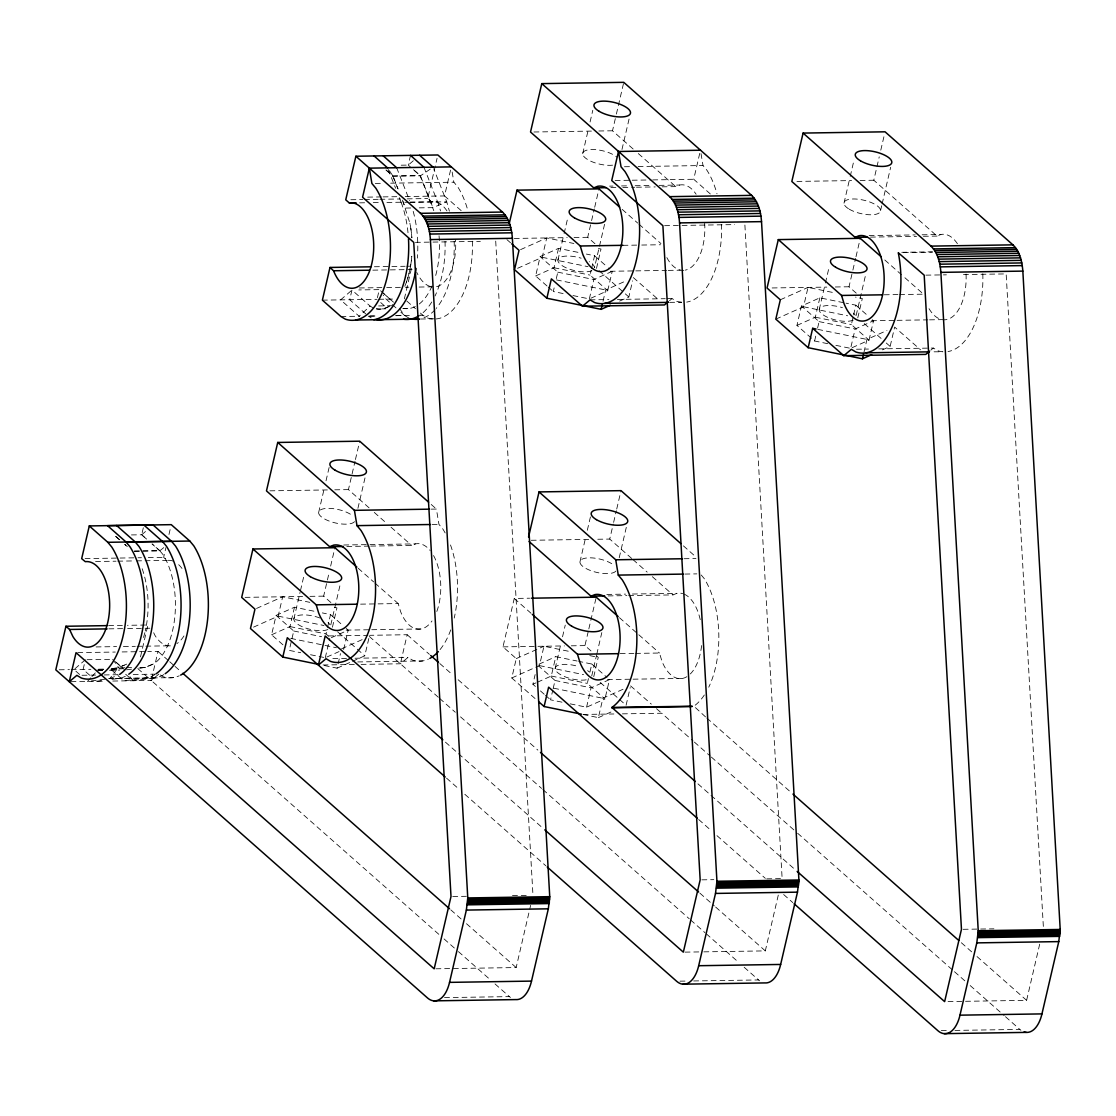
<?xml version="1.0" encoding="UTF-8"?>
<svg xmlns="http://www.w3.org/2000/svg" width="1116" height="1116" viewBox="0 0 1116 1116"><rect width="100%" height="100%" fill="white"/><g stroke="black" fill="none" stroke-linecap="round" stroke-linejoin="round"><path stroke-width="0.75" stroke-dasharray="5 3.75" d="M84.244 664.578L83.128 669.419L91.693 676.98M131.437 534.927L141.704 534.787L146.866 539.335L141.704 534.787L143.936 525.092M140.504 656.85L147.912 625.002L127.419 625.309M173.119 561.111A42.785 22.376 89.1 0 0 167.274 560.399L163.647 557.372L165.935 547.565M168.976 534.48L170.497 527.938M438.811 934.301L151.246 680.439L158.012 651.395L147.758 651.549M282.934 644.811L271.579 634.795L276.098 615.418L294.484 607.216L315.772 611.568M253.541 627.136L278.149 616.144L282.669 596.781L309.802 602.333M271.579 634.795L289.965 626.578L294.484 607.216M293.843 619.059L300.065 592.331M300.455 590.671L304.347 573.973M318.646 512.523L324.463 487.497M326.012 480.829L329.122 467.478M276.098 615.418L293.745 631L289.239 650.377L300.706 652.721M377.403 297.693L379.287 289.616L358.794 289.937M410.521 155.389L408.261 165.084L412.181 168.544M330.894 602.542L323.654 596.139L329.094 572.773M330.643 566.091L334.912 547.719M369.089 507.85L348.443 489.617L355.041 461.229M355.432 459.555L359.701 441.197M328.536 636.176L326.012 633.944L327.141 629.103M327.518 627.485L330.517 614.581L322.329 612.907M404.355 298.879L411.971 266.18L406.838 266.25M446.972 210.924A42.785 22.376 89.1 0 0 436.272 201.968L431.334 201.759L427.707 198.55L437.067 158.319M330.796 624.862L340.519 583.11M357.915 508.324L365.295 476.644M325.272 657.743L329.778 638.38M332.429 627.248L336.934 607.885L331.857 606.839M461.173 210.617L444.545 195.942L450.557 170.12M354.288 664.494L321.84 664.996L337.088 668.177L340.478 653.641M343.658 649.526L348.164 630.163L344.384 626.829M352.475 661.3L364.779 655.803L368.922 638.045M438.309 697.249L400.393 663.783L407.159 634.725L369.591 635.311M546.993 285.975L535.638 275.945L540.144 256.582L558.53 248.366L579.832 252.718M517.601 268.3L542.209 257.308L546.714 237.945L573.861 243.483M535.638 275.945L554.024 267.742L558.53 248.366M557.902 260.209L563.733 235.169M564.124 233.495L568.016 216.797M582.692 153.687L588.523 128.661M590.071 121.993L592.791 110.303M563.12 293.55L553.299 291.527L554.792 285.082M556.298 278.623L557.805 272.164L540.144 256.582M594.954 243.706L587.7 237.303L591.201 222.279M591.592 220.605L594.312 208.915M594.702 207.255L598.971 188.883M633.149 149.014L612.503 130.781L615.99 115.743M616.381 114.083L623.76 82.347M535.052 698.532L511.77 677.97L516.276 658.607L502.981 646.875L514.253 598.441L529.612 598.204M590.866 298.223L607.718 290.69L590.071 275.108L591.187 270.267M591.564 268.649L594.577 255.745L586.388 254.071M604.565 224.274L594.465 267.687A18.707 6.849 13.1 0 0 589.262 261.674M621.975 149.488L629.354 117.808M589.332 298.907L593.838 279.53L612.224 271.327L608.443 267.979M596.488 268.412L600.994 249.035L597.604 248.352M603.031 301.264L605.653 289.965L625.658 281.037M607.718 290.69L612.224 271.327M535.401 686.48L532.89 684.248L535.136 674.566M511.77 677.97L539.46 665.61L543.966 646.234L571.099 651.786M619.603 301.083L628.838 296.968L632.591 280.827M537.48 682.197L551.276 676.031L555.782 656.668L577.07 661.021M555.154 668.512L560.985 643.472M562.534 636.79L565.254 625.1M579.943 561.976L585.76 536.963M587.323 530.281L590.42 516.945M562.004 702.173L550.537 699.83L552.797 690.148M553.159 688.53L555.043 680.467L538.651 665.987M590.992 650.935L584.951 645.606L588.453 630.582M588.83 628.908L596.223 597.186M631.684 558.446L609.741 539.07L613.242 524.046M613.619 522.372L616.339 510.682M616.73 509.022L621.012 490.649M710.334 193.961L693.706 179.271L699.704 153.45M435.896 968.8L516.164 967.558L530.63 905.355M570.192 703.847L586.57 707.195L604.956 698.993L587.309 683.41L588.439 678.57M589.945 672.111L591.815 664.034L578.716 661.356M591.717 675.989L596.376 655.957M596.767 654.283L601.817 632.577M619.213 557.791L626.592 526.096M586.57 707.195L591.089 687.833L609.476 679.616L604.956 698.993M593.74 676.701L598.246 657.338L595.818 655.204M583.124 714.505L598.385 717.63L602.905 698.267L624.444 688.642M626.09 705.27L630.219 687.512M827.695 343.672L814.596 340.994L796.95 325.412L801.455 306.035L819.842 297.832L844.407 302.854M775.815 319.134L803.52 306.761L808.026 287.398L833.471 292.601M796.95 325.412L815.336 317.195L819.842 297.832M819.214 309.676L825.031 284.622M825.422 282.962L829.314 266.264M844.003 203.14L849.82 178.114M850.211 176.454L854.089 159.769M814.596 340.994L816.103 334.535M817.596 328.076L819.102 321.617L801.455 306.035M856.251 293.159L849.011 286.77L852.498 271.732M852.889 270.072L855.609 258.382M856 256.708L860.269 238.336M957.416 243.72A42.785 22.376 89.1 0 0 940.872 234.499L937.049 236.076L873.8 180.234L879.241 156.854M880.789 150.172L884.29 135.148M852.164 347.676L869.015 340.157L851.368 324.575L853.252 316.498M853.628 314.879L855.874 305.198L846.054 303.189M856.153 315.479L865.877 273.741M880.566 210.617L881.724 205.623M882.114 203.949L890.652 167.261M851.006 346.755L855.135 328.997L873.521 320.78L869.741 317.446M857.785 317.865L862.305 298.502L855.512 297.107M863.951 352.335L866.951 339.431L886.955 330.489M869.015 340.157L873.521 320.78M882.449 349.866L890.136 346.42L894.655 327.058L920.574 349.838M703.833 951.85L765.311 950.888L778.605 893.735M948.056 1001.568L1026.608 1000.355L1040.307 941.513M163.829 674.594A74.814 39.116 89.1 0 1 155.263 677.9L109.828 678.57L118.045 667.8L125.285 664.704M90.828 677.775L87.48 681.43L106.383 679.016M91.944 676.561L97.524 670.465L102.644 670.381M373.567 308.156L370.08 306.063L359.171 316.26L340.617 299.883L351.986 290.062M413.339 160.732L408.289 165.098L398.021 165.238M141.704 534.787L146.754 530.421M85.374 659.723L74.019 669.558L80.143 674.957M112.786 681.053L151.246 680.439L158.835 674.092M669.516 300.706L672.055 298.586L676.491 301.25A74.814 39.13 89.1 0 0 681.583 302.31M361.124 664.383L400.393 663.783L407.996 657.422L412.432 660.086A74.814 39.13 89.1 0 0 428.405 659.138M930.814 350.159L933.353 348.053L937.789 350.703A74.814 39.13 89.1 0 0 942.894 351.777L930.925 351.819M140.239 668.052L145.373 667.382L154.05 663.699A64.031 33.48 89.1 0 0 175.031 614.637A64.031 33.48 89.1 0 0 162.908 554.471L159.811 550.746L141.034 551.039L159.825 550.788L163.759 547.635M430.302 169.102L420.439 175.826L393.111 176.272L385.829 169.827M520.572 249.621L546.714 237.945M780.321 299.772L808.026 287.398M256.513 608.457L282.669 596.781M331.312 637.696L348.164 630.163M341.594 648.801L363.132 639.189M326.807 657.059L339.069 651.591M337.088 668.177L350.94 661.983M516.276 658.607L543.966 646.234M538.93 664.201L555.782 656.668M532.89 684.248L535.945 682.88M598.385 717.63L612.238 711.45M126.722 664.118L118.045 667.8L111.209 668.693M109.828 678.57L118.254 674.999M138.942 668.065L145.387 667.368L154.05 663.671M419.253 207.855L432.938 207.646L446.735 201.815L433.733 168.753M662.095 186.832L675.752 186.623L679.574 185.047A42.785 22.376 89.1 0 1 696.119 194.254M370.707 546.087L411.692 545.459L415.515 543.883A42.785 22.376 89.1 0 1 430.134 550.481M628.601 595.595L672.99 594.912L676.826 593.349A42.785 22.376 89.1 0 1 682.657 593.6M99.24 670.242L102.658 669.795M126.568 669.809L131.702 669.14M96.604 681.29L103.439 680.411M112.005 679.323L118.854 678.444A74.814 39.13 89.1 0 0 127.405 675.124M125.676 674.259L133.027 680.732L155.263 677.9M98.738 669.907L105.169 669.195M111.614 668.498L124.88 667.703M369.27 316.093L377.682 315.954M396.194 315.647L404.62 315.507L409.14 318.213M109.48 670.27L119.733 670.102M533.936 131.995L592.01 131.088M598.832 130.99L612.503 130.781M624.458 166.744L631.293 166.647M638.115 166.535L703.01 165.531L706.972 170.288A74.814 39.13 89.1 0 1 717.002 193.835M386.164 170.12L392.679 175.882L420.007 175.463L433.789 210.673M375.311 183.415L383.848 183.275M390.67 183.177L453.863 182.201L457.811 186.944A74.814 39.13 89.1 0 1 467.855 210.506M615.139 180.485L630.512 180.248M632.214 180.22L651.005 179.941M652.707 179.913L693.706 179.271M796.95 181.42L851.592 180.583M860.129 180.443L873.8 180.234M609.559 186.135L612.977 186.079M621.514 185.94L628.35 185.842M635.171 185.73L652.26 185.465M659.082 185.368L679.574 185.047M610.857 187.614L615.976 187.544M622.812 187.432L634.767 187.251M636.469 187.223L655.259 186.93M367.694 197.127L381.365 196.918M383.067 196.89L396.738 196.681M405.275 196.542L444.545 195.942M350.856 199.736L362.812 199.555M364.514 199.527L378.185 199.318M379.886 199.29L400.379 198.969M407.214 198.871L427.707 198.55M359.603 202.861L364.723 202.777M373.26 202.652L380.096 202.54M386.931 202.442L404.006 202.177M410.228 202.191L437.556 201.773A74.814 39.13 89.1 0 1 440.527 210.924M410.744 207.994L405.596 208.064L403.015 201.619M664.606 225.683L734.621 224.595M514.267 238.447L567.207 237.624M574.043 237.513L587.7 237.303M415.445 242.353L480.34 241.349M869.155 235.615L915.26 234.904M922.095 234.792L940.872 234.499M870.452 237.108L916.557 236.397M923.392 236.285L937.049 236.076M622.951 245.325L640.026 245.074M641.742 245.046L660.519 244.753M901.77 252.3L932.502 251.825M903.388 252.648L932.418 252.202M374.39 266.752L405.136 266.278M372.828 270.156L412.111 269.542M610.201 271.272L634.111 270.909M635.813 270.881L666.559 270.407M668.261 270.379L680.216 270.198M925.903 275.15L946.396 274.829M963.471 274.564L1006.158 273.908L1043.432 928.066M359.338 287.97L384.95 287.579M386.666 287.551L403.741 287.286M405.443 287.258L408.861 287.203M419.114 287.049L436.189 286.784A42.785 22.376 89.1 0 0 455.509 239.647M772.16 287.956L826.803 287.105M835.34 286.979L849.011 286.77M322.385 300.148L377.027 299.311M378.743 299.283L394.115 299.046M884.249 294.791L897.92 294.582M899.622 294.554L923.532 294.178L902.872 275.945M590.071 299.855L608.862 299.562M617.399 299.437L665.22 298.697M666.922 298.669L672.055 298.586M378.617 305.937L394.018 305.714M669.628 302.366L681.583 302.185M382.3 308.867L385.731 308.839M402.792 308.56L409.642 308.462M340.924 316.526L359.715 316.233M369.954 316.065L378.491 315.94M395.58 315.675L412.655 315.409M419.476 315.312L422.894 315.256L427.344 317.907A74.814 39.13 89.1 0 0 472.361 240.972M420.481 319.023L437.556 318.757M871.498 320.738L895.409 320.362M897.111 320.334L927.856 319.86M929.558 319.846L941.513 319.65M856.502 349.238L868.457 349.057M878.697 348.889L933.353 348.053M269.877 490.831L327.951 489.924M334.772 489.826L348.443 489.617M431.278 509.133L436.398 509.063L438.951 524.367L442.913 529.124A74.814 39.13 89.1 0 1 445.214 533.057M432.129 524.478L438.951 524.367M531.188 540.284L589.248 539.391M597.785 539.251L609.741 539.07M343.798 544.999L415.515 543.883M346.797 546.463L369.005 546.115M85.095 558.586L136.319 557.791M138.035 557.763L141.453 557.721M148.275 557.609L163.647 557.372M95.558 561.515L116.05 561.195M117.752 561.167L134.827 560.902M136.543 560.874L143.364 560.762M145.08 560.748L167.274 560.399M684.038 558.725L695.993 558.544M684.889 574.07L696.844 573.875M245.088 597.353L303.161 596.46M309.983 596.349L323.654 596.139M606.797 594.423L625.588 594.13M632.423 594.033L676.826 593.349M608.108 595.916L626.885 595.623M360.608 604.147L398.175 603.561L400.616 611.666A42.785 22.376 89.1 0 0 431.99 620.956M108.629 625.602L125.717 625.337M108.838 628.852L125.927 628.587M127.629 628.573L149.837 628.224M346.141 630.121L370.052 629.745M371.754 629.717L421.276 628.95M328.606 635.939L367.875 635.339M96.088 646.931L116.58 646.61M123.402 646.513L135.357 646.331M137.073 646.303L171.222 645.773A42.785 22.376 89.1 0 1 154.887 635.283L153.548 632.451M77.743 652.637L115.311 652.051M122.146 651.939L146.056 651.577M502.981 646.875L564.459 645.913M571.294 645.815L584.951 645.606M87.09 659.709L111 659.333M620.203 653.627L633.86 653.418M635.562 653.39L659.472 653.027L661.914 661.118A42.785 22.376 89.1 0 0 688.223 675.78M332.847 658.593L346.518 658.384M355.055 658.245L407.996 657.422M357.748 661.941L422.643 660.937M126.596 667.661L131.716 667.591M140.253 667.438L145.373 667.382M59.218 669.795L69.457 669.628M71.173 669.614L90.884 669.307M98.487 669.182L105.323 669.084M111.126 668.986L122.397 668.819M97.12 670.088L102.254 670.005M110.791 669.865L119.328 669.74M81.998 675.278L95.655 675.068M104.193 674.943L117.85 674.72M133.222 674.482L155.431 674.148M108.601 678.612L173.496 677.607M70.978 681.681L105.141 681.165M607.439 679.574L631.349 679.212M633.065 679.184L682.587 678.416M583.138 714.449L613.884 713.975M622.421 713.849L661.704 713.236L693.064 740.926M701.866 879.84L713.822 879.659M766.762 878.85L782.135 878.599L744.86 224.442M452.719 896.511L466.376 896.301M512.481 895.59L527.854 895.353M963.164 929.307L993.91 928.833M685.043 952.129L702.117 951.878M679.993 981.159L686.828 981.062M693.65 980.95L758.545 979.946A32.057 16.768 89.1 0 0 760.61 981.466M444.503 997.62L509.398 996.616A32.057 16.768 89.1 0 0 511.463 998.136M941.29 1030.626L948.126 1030.514M954.961 1030.417L1019.843 1029.412A32.057 16.768 89.1 0 0 1021.907 1030.933M399.291 197.644L401.146 202.345L407.898 202.261M409.586 202.247L446.735 201.815L449.385 211.161M803.52 306.761L847.616 315.786M542.209 257.308L588.006 266.668M815.336 317.195L851.368 324.575M819.102 321.617L855.135 328.997M554.024 267.742L590.071 275.108M557.805 272.164L593.838 279.53M817.763 329.359L866.951 339.431M556.466 279.907L605.653 289.965M835.884 345.346L850.629 348.359M572.954 295.559L587.7 298.572M589.764 655.608L598.246 657.338M539.46 665.61L583.556 674.622M278.149 616.144L323.947 625.518M551.276 676.031L587.309 683.41M555.043 680.467L591.089 687.833M289.965 626.578L326.012 633.944M293.745 631L321.589 636.692M553.703 688.209L602.905 698.267M290.718 638.394L336.516 647.768M310.527 654.729L323.64 657.408M368.252 316.093L371.21 317.865M160.327 674.971L163.285 676.756A74.814 39.13 89.1 0 0 179.244 675.794M633.344 277.591L659.277 300.385M630.596 685.894L651.325 704.126M656.515 708.688L661.704 713.236M369.284 636.441L400.393 663.783M137.77 668.582L151.246 680.439M111.67 670.074L123.918 680.872L146.168 678.026A74.814 39.13 89.1 0 0 154.733 674.706M884.807 260L901.588 274.815M855.874 305.198L868.485 316.33M864.258 323.584L881.082 338.427M886.257 343.003L890.136 346.42M638.31 153.562L675.752 186.623M622.212 209.389L637.696 223.074M638.994 224.204L660.937 243.581M594.577 255.745L607.188 266.877M599.083 270.7L628.838 296.968M506.943 239.633L510.57 242.842M548.249 287.077L553.299 291.527M414.357 170.469L420.439 175.826L432.938 207.646M406.824 301.069L415.487 308.7M420.425 313.066L422.894 315.256M380.737 302.576L386.917 308.03M365.783 313.917L349.713 299.73L351.959 290.048L370.107 306.077M632.981 559.59L647.182 572.117M652.344 576.679L672.99 594.912M619.45 617.692L637.529 633.651M638.812 634.781L659.472 653.027M705.535 716.904L693.873 706.177A74.814 39.13 89.1 0 0 704.615 694.57M706.833 718.062L790.365 791.802M961.35 942.741L971.785 951.962M977.016 956.565L1026.608 1000.355M694.375 742.084L710.069 755.937M711.366 757.08L796.336 832.09M797.633 833.247L953.19 970.557M954.487 971.715L964.949 980.936M970.181 985.554L1004.163 1015.56M1005.474 1016.718L1019.843 1029.412M591.815 664.034L606.951 677.398M514.253 598.441L531.035 613.27M600.199 682.42L618.32 698.407M619.617 699.551L624.793 704.126M697.96 783.851L709.706 794.229M711.004 795.373L795.847 870.271M374.265 512.411L385.871 522.665M391.046 527.226L411.692 545.459M698.672 819.507L711.743 831.057M716.974 835.661L765.339 878.362M783.641 894.516L792.792 902.593M540.451 690.93L544.231 694.264M545.487 695.38L550.537 699.83M358.152 568.239L373.651 581.91M374.934 583.054L398.175 603.561M407.159 634.725L429.381 654.339M439.844 663.574L452.915 675.11M458.132 679.728L537.87 750.119M699.955 893.205L714.338 905.885M715.635 907.043L765.311 950.888M439.606 698.393L455.3 712.245M460.531 716.863L541.567 788.398M542.878 789.556L689.269 918.789M690.581 919.947L704.949 932.641M706.261 933.785L738.945 962.634M744.163 967.251L758.545 979.946M330.517 614.581L343.128 625.713M337.604 631.823L364.779 655.803M445.437 742.154L457.211 752.533M458.509 753.691L543.478 828.7M446.526 778.131L459.597 789.668M464.828 794.285L545.864 865.821M159.811 550.746L152.041 543.91L159.825 550.788M119.538 539.767L114.362 535.192L119.552 539.781M158.012 651.395L168.46 660.616M169.772 661.774L173.691 665.234M175.003 666.391L181.531 672.167M450.808 909.861L461.257 919.096M466.488 923.713L516.164 967.558M444.042 938.919L457.114 950.455M458.425 951.613L489.785 979.304M495.016 983.921L509.398 996.616M115.311 661.607L124.448 669.656M116.357 662.527L122.425 667.884M413.478 169.702L420.007 175.463M683.41 545.864L696.398 557.372M383.193 293.076L396.138 304.515M380.584 290.76L393.516 302.213M395.999 307.89L386.15 299.186L383.22 295.098M400.923 312.243L404.62 315.507L399.486 308.476M431.208 504.46L436.398 509.063M701.239 575.019L704.21 578.576A74.814 39.13 89.1 0 1 708.744 687.205M129.958 676.715L133.027 680.732M112.702 659.305L119.552 668.861M389.414 170.678L393.111 176.272L398.105 188.995M392.679 175.882L398.496 190.362M423.982 167.316L437.556 201.773M396.668 167.735L409.614 200.629M402.485 200.127L409.907 223.214A64.031 33.48 89.1 0 1 411.874 237.875A64.031 33.48 89.1 0 0 409.879 223.2M388.187 169.451L395.594 188.255M701.029 153.617L703.01 165.531M452.161 171.99L453.863 182.201M495.713 241.112L532.876 893.525M454.17 241.265A74.814 39.13 89.1 0 1 436.133 308.49M435.045 309.732A74.814 39.13 89.1 0 1 420.802 318.771M401.146 202.345A74.814 39.13 89.1 0 1 408.121 233.9M404.801 286.268A64.031 33.48 89.1 0 0 411.79 256.234A64.031 33.48 89.1 0 1 405.945 283.338M439.048 235.783A64.031 33.48 89.1 0 1 435.352 276.67M432.101 285.822A64.031 33.48 89.1 0 1 418.109 304.835M415.347 306.509A64.031 33.48 89.1 0 1 403.769 308.448M142.178 568.741A64.031 33.48 89.1 0 1 145.247 631.014M144.857 632.66A64.031 33.48 89.1 0 1 142.443 640.682M178.686 564.696A42.785 22.376 89.1 0 1 182.703 569.453M183.945 635.939A42.785 22.376 89.1 0 1 176.928 643.583M430.344 286.519A42.785 22.376 89.1 0 1 416.77 272.402M413.199 211.356A74.814 39.13 89.1 0 1 417.342 258.089M445.033 241.391A74.814 39.13 89.1 0 1 435.031 295.991M431.766 301.99A74.814 39.13 89.1 0 1 420.16 314.963M684.108 594.117A42.785 22.376 89.1 0 1 700.402 620.426M701.601 645.578A42.785 22.376 89.1 0 1 690.344 673.938M615.823 571.141A18.707 6.849 13.1 0 1 588.899 569.885A18.707 6.849 13.1 0 1 585.454 558.153A18.707 6.849 13.1 0 1 614.163 565.477M586.207 679.825A18.707 6.849 13.1 0 1 555.712 670.437A18.707 6.849 13.1 0 1 578.367 666.489M587.574 670.632A18.707 6.849 13.1 0 1 589.374 671.999M982.805 273.755A74.814 39.13 89.1 0 1 948 351.554M966.051 274.034A42.785 22.376 89.1 0 1 953.245 316.163A42.785 22.376 89.1 0 1 927.898 306.579M853.21 320.139A18.707 6.849 13.1 0 1 829.565 318.144A18.707 6.849 13.1 0 1 820.386 307.514A18.707 6.849 13.1 0 1 842.427 307.653M853.433 313.164A18.707 6.849 13.1 0 1 855.205 315.214M683.885 270.323A42.785 22.376 89.1 0 1 666.601 257.112M704.656 222.991A42.785 22.376 89.1 0 1 685.336 270.114M721.508 224.302A74.814 39.13 89.1 0 1 686.703 302.101M612.572 165.168A18.707 6.849 13.1 0 1 586.193 158.584A18.707 6.849 13.1 0 1 591.117 149.544A18.707 6.849 13.1 0 1 616.911 157.175M591.912 270.672A18.707 6.849 13.1 0 1 568.267 268.691A18.707 6.849 13.1 0 1 559.088 258.061A18.707 6.849 13.1 0 1 581.129 258.187M433.552 555.559A42.785 22.376 89.1 0 1 436.705 611.777M450.501 544.971A74.814 39.13 89.1 0 1 454.212 618.041M450.738 629.87A74.814 39.13 89.1 0 1 439.425 650.363M354.525 521.674A18.707 6.849 13.1 0 1 327.588 520.433A18.707 6.849 13.1 0 1 324.142 508.687A18.707 6.849 13.1 0 1 352.865 516.01M327.853 629.508A18.707 6.849 13.1 0 1 302.799 626.955A18.707 6.849 13.1 0 1 296.41 616.074A18.707 6.849 13.1 0 1 321.45 618.627M328.062 622.547A18.707 6.849 13.1 0 1 329.848 624.597M139.319 551.067L132.483 551.178L139.333 551.095M127.308 546.603L124.713 544.329L127.322 546.631M376.469 308.881A64.031 33.48 89.1 0 0 390.809 305.268A64.031 33.48 89.1 0 1 376.455 308.867M849.206 209.166A18.707 6.849 13.1 0 0 879.882 212.291A18.707 6.849 13.1 0 0 857.758 199.178A18.707 6.849 13.1 0 0 849.206 209.166"/><path stroke-width="1.5" d="M106.927 625.63L65.942 626.257L55.8 669.851L427.428 997.885A32.057 16.768 89.1 0 0 449.539 982.373L466.362 910.084L467.771 897.934L430.413 239.577C429.702 230.217 427.498 220.089 420.509 213.323L355.878 156.24L345.737 199.82L349.35 203.014L354.302 203.238A42.785 22.376 89.1 0 1 370.693 267.756A42.785 22.376 89.1 0 1 333.558 270.756L330.001 267.449L322.385 300.148L340.924 316.526L345.374 319.176A74.814 39.13 89.1 0 0 387.154 277.131A74.814 39.13 89.1 0 0 375.841 188.213L371.893 183.47L369.34 168.153L451.31 166.884L502.479 212.054C509.468 218.82 511.672 228.947 512.384 238.308L549.742 896.664L548.333 908.815L531.509 981.103A32.057 16.768 89.1 0 1 515.787 999.587L433.817 1000.857M547.175 866.979L676.575 981.215A32.057 16.768 89.1 0 0 698.686 965.717L715.509 893.428L716.932 881.263L679.56 222.907C678.849 213.561 676.659 203.419 669.656 196.653L541.79 83.616L530.519 132.037L593.782 187.879L605.737 187.697M682.964 984.186L764.934 982.917A32.057 16.768 89.1 0 0 780.656 964.447L797.48 892.158L798.903 879.994L761.53 221.638C760.819 212.291 758.629 202.149 751.626 195.384L623.76 82.347L541.79 83.616M794.09 903.751L937.872 1030.682A32.057 16.768 89.1 0 0 959.983 1015.169L976.807 942.88L978.23 930.73L940.872 272.374C940.146 263.013 937.956 252.886 930.953 246.12L803.088 133.083L791.83 181.503L855.079 237.345L867.034 237.164M1024.056 1031.923A32.057 16.768 89.1 0 0 1041.953 1013.9L1058.777 941.611L1060.2 929.461L1022.842 271.104C1022.117 261.744 1019.926 251.616 1012.923 244.85L885.072 131.814L803.088 133.083M180.666 675.082A74.814 39.13 89.1 0 0 207.674 618.808A74.814 39.13 89.1 0 0 193.752 545.78L189.804 541.037L171.264 524.66L89.294 525.929L81.677 558.642L85.304 561.669A42.785 22.376 89.1 0 1 108.629 618.055A42.785 22.376 89.1 0 1 72.903 636.552L69.569 629.466L65.942 626.257M356.869 567.095L334.912 547.719L252.941 548.988L241.684 597.409L254.964 609.141L250.458 628.517L282.808 657.073L318.437 664.355M428.6 502.158L359.701 441.197L277.731 442.452L266.473 490.887L329.722 546.728L343.379 546.505M369.34 168.153L362.574 197.211L413.743 242.381L451.004 896.539L434.18 968.827L76.041 652.665L69.276 681.709L76.865 675.361L81.315 678.012A74.814 39.13 89.1 0 0 123.095 635.967A74.814 39.13 89.1 0 0 111.781 547.049L107.834 542.306L89.294 525.929M282.808 657.073L287.314 637.71L445.214 776.973M509.231 223.549L517.001 190.152L598.971 188.883L619.631 207.116M610.382 305.212L601.147 309.341L546.868 298.237L551.374 278.861L582.482 306.202L664.452 304.947L668.247 301.766M528.552 537.005L539.042 491.919L621.012 490.649L680.802 543.562M700.457 150.228L618.487 151.483L611.721 180.541L662.89 225.711L700.164 879.868L683.341 952.157L544.789 829.844M601.147 309.341L602.277 304.487M581.436 714.17L544.106 706.526L548.626 687.163L697.374 818.363M695.352 781.549L611.903 707.446A74.814 39.13 89.1 0 0 622.24 579.846L618.278 575.103L615.739 559.786L539.042 491.919M880.929 256.568L860.269 238.336L778.298 239.605L767.041 288.026L780.321 299.772L775.815 319.134L808.165 347.69L862.445 358.794L871.68 354.665M808.165 347.69L812.671 328.327L816.075 329.025M862.445 358.794L863.575 353.953M582.482 306.202L590.071 299.855L594.521 302.52A74.814 39.13 89.1 0 0 636.301 260.46A74.814 39.13 89.1 0 0 624.988 171.557L621.04 166.8L618.487 151.483M812.671 328.327L843.78 355.669L851.382 349.308L855.819 351.972A74.814 39.13 89.1 0 0 898.268 252.732L924.188 275.164L961.462 929.335L944.638 1001.624L797.145 871.429M929.558 351.219L925.764 354.4L843.78 355.669M593.782 187.879L597.604 186.316A42.785 22.376 89.1 0 1 621.152 246.134A42.785 22.376 89.1 0 1 582.705 254.099L580.264 245.994L517.001 190.152M855.079 237.345L858.902 235.769A42.785 22.376 89.1 0 1 882.449 295.601A42.785 22.376 89.1 0 1 844.003 303.552L841.562 295.447L778.298 239.605M329.722 546.728L333.544 545.152A42.785 22.376 89.1 0 1 357.092 604.984A42.785 22.376 89.1 0 1 318.646 612.935L316.205 604.83L252.941 548.988M529.054 541.483L591.02 596.181L594.856 594.619A42.785 22.376 89.1 0 1 618.39 654.436A42.785 22.376 89.1 0 1 579.943 662.388L577.502 654.297L532.318 614.4M355.878 156.24L437.849 154.971L451.31 166.884M669.656 196.653L751.626 195.384M349.35 203.014L356.185 202.917M672.209 199.457L754.193 198.188M673.394 201.159L755.365 199.89M674.496 203.042L756.467 201.773M675.501 205.107L757.471 203.837M676.422 207.325L758.392 206.055M420.509 213.323L502.479 212.054M677.231 209.682L759.201 208.413M423.062 216.113L505.032 214.844M677.942 212.166L759.912 210.896M424.247 217.815L506.218 216.546M678.528 214.746L760.498 213.477M425.349 219.713L507.32 218.443M678.988 217.411L760.972 216.141M426.354 221.763L508.324 220.494M427.275 223.981L509.245 222.712M428.084 226.339L510.054 225.069M679.56 222.907L761.53 221.638M428.781 228.822L510.751 227.552M429.381 231.403L511.351 230.133M429.841 234.067L511.812 232.812M430.413 239.577L512.384 238.308M580.264 245.994L622.951 245.325M930.953 246.12L1012.923 244.85M933.52 248.91L1015.49 247.64M934.692 250.612L1016.662 249.342M935.794 252.495L1017.764 251.226M936.812 254.56L1018.782 253.29M937.719 256.778L1019.689 255.508M330.001 267.449L370.986 266.808M938.528 259.135L1020.512 257.866M333.558 270.756L369.41 270.212M939.24 261.618L1021.21 260.349M939.825 264.199L1021.796 262.93M940.3 266.864L1022.27 265.594M940.872 272.374L1022.842 271.104M841.562 295.447L882.547 294.819M604.732 303.371L667.912 302.394M355.586 320.027L419.365 319.064A74.814 39.13 89.1 0 1 414.245 319.288M866.03 352.823L929.223 351.847M277.731 442.452L354.428 510.333L429.576 509.161M354.428 510.333L356.981 525.636L430.413 524.506M107.834 542.306L189.804 541.037M615.739 559.786L682.336 558.753M618.278 575.103L683.173 574.098M591.02 596.181L604.691 595.972M531.328 598.19L596.223 597.186L618.166 616.548M316.205 604.83L357.19 604.202M69.569 629.466L107.136 628.88M577.502 654.297L618.487 653.655M611.903 707.446L692.157 706.205M611.819 707.809L692.073 706.567M716.932 881.263L798.903 879.994M716.89 882.658L798.861 881.403M716.835 884.053L798.805 882.784M716.737 885.434L798.707 884.165M716.612 886.815L798.582 885.546M716.444 888.169L798.414 886.899M715.509 893.428L797.48 892.158M467.771 897.934L549.742 896.664M467.744 899.329L549.714 898.059M467.674 900.724L549.658 899.454M467.59 902.105L549.56 900.835M467.451 903.472L549.435 902.202M467.297 904.839L549.267 903.569M466.362 910.084L548.333 908.815M978.23 930.73L1060.2 929.461M978.202 932.125L1060.172 930.856M978.132 933.52L1060.102 932.251M978.035 934.901L1060.005 933.632M977.909 936.268L1059.879 934.999M977.755 937.635L1059.726 936.366M976.807 942.88L1058.777 941.611M698.686 965.717L780.656 964.447M449.539 982.373L531.509 981.103M959.983 1015.169L1041.953 1013.9M944.262 1033.653L1026.232 1032.384M171.599 541.344L153.073 524.966L107.527 525.664L125.982 541.944L171.599 541.344L175.561 546.101A74.814 39.116 89.1 0 1 165.196 673.687M511.77 243.902L519.024 250.305L514.518 269.681L546.868 298.237M792.974 794.104L958.742 940.439M538.93 701.964L544.106 706.526M430.692 655.497L438.532 662.416M540.479 752.421L698.644 892.047M442.829 739.838L325.188 635.994L318.423 665.052L326.025 658.691L330.462 661.356A74.814 39.13 89.1 0 0 372.242 619.31A74.814 39.13 89.1 0 0 360.942 530.393L356.981 525.636M143.936 525.092L162.476 541.455L166.437 546.212A74.814 39.13 89.1 0 1 156.101 673.799M116.608 525.51L135.162 541.874L139.109 546.631A74.814 39.13 89.1 0 1 128.772 674.217M182.843 673.311L449.497 908.717M419.658 155.277L433.12 167.177M410.521 155.389L423.982 167.316M383.193 155.822L396.668 167.735M374.111 155.975L387.573 167.888M125.982 541.944L130.014 546.798A74.814 39.116 89.1 0 1 119.649 674.399M408.484 238.726A74.814 39.13 89.1 0 1 373.818 319.762M416.087 268.44A74.814 39.13 89.1 0 1 376.078 319.608M418.793 315.87A74.814 39.13 89.1 0 1 403.406 319.19M438.323 651.605A74.814 39.13 89.1 0 1 429.813 658.426M571.615 626.118A18.707 6.849 13.1 0 0 602.305 629.243A18.707 6.849 13.1 0 0 580.18 616.13A18.707 6.849 13.1 0 0 571.615 626.118M596.404 519.638A18.707 6.863 13.1 0 0 627.08 522.776A18.707 6.863 13.1 0 0 604.956 509.635A18.707 6.863 13.1 0 0 596.404 519.638M860.45 160.802A18.707 6.863 13.1 0 0 891.14 163.94A18.707 6.863 13.1 0 0 869.015 150.799A18.707 6.863 13.1 0 0 860.45 160.802M835.675 267.268A18.707 6.849 13.1 0 0 866.365 270.407A18.707 6.849 13.1 0 0 844.24 257.294A18.707 6.849 13.1 0 0 835.675 267.268M574.377 217.815A18.707 6.849 13.1 0 0 605.053 220.94A18.707 6.849 13.1 0 0 582.929 207.827A18.707 6.849 13.1 0 0 574.377 217.815M599.153 111.335A18.707 6.863 13.1 0 0 629.829 114.474A18.707 6.863 13.1 0 0 607.718 101.333A18.707 6.863 13.1 0 0 599.153 111.335M310.318 576.651A18.707 6.849 13.1 0 0 340.994 579.79A18.707 6.849 13.1 0 0 318.869 566.663A18.707 6.849 13.1 0 0 310.318 576.651M335.093 470.185A18.707 6.863 13.1 0 0 365.769 473.31A18.707 6.863 13.1 0 0 343.658 460.183A18.707 6.863 13.1 0 0 335.093 470.185"/></g></svg>
